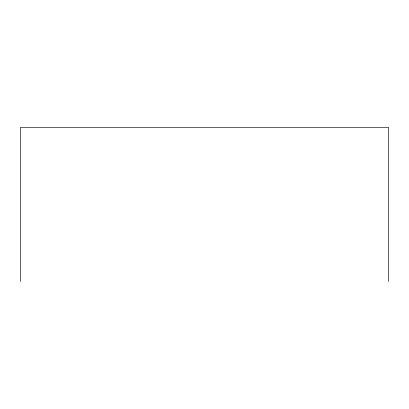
<?xml version="1.0" encoding="UTF-8"?>
<svg xmlns="http://www.w3.org/2000/svg" width="409" height="409" viewBox="0 0 409 409"><rect width="100%" height="100%" fill="white"/><g stroke="black" fill="none" stroke-linecap="round" stroke-linejoin="round"><path stroke-width="0.61" d="M388.55 281.591L388.55 127.409L20.45 127.409L20.45 281.591"/></g></svg>
